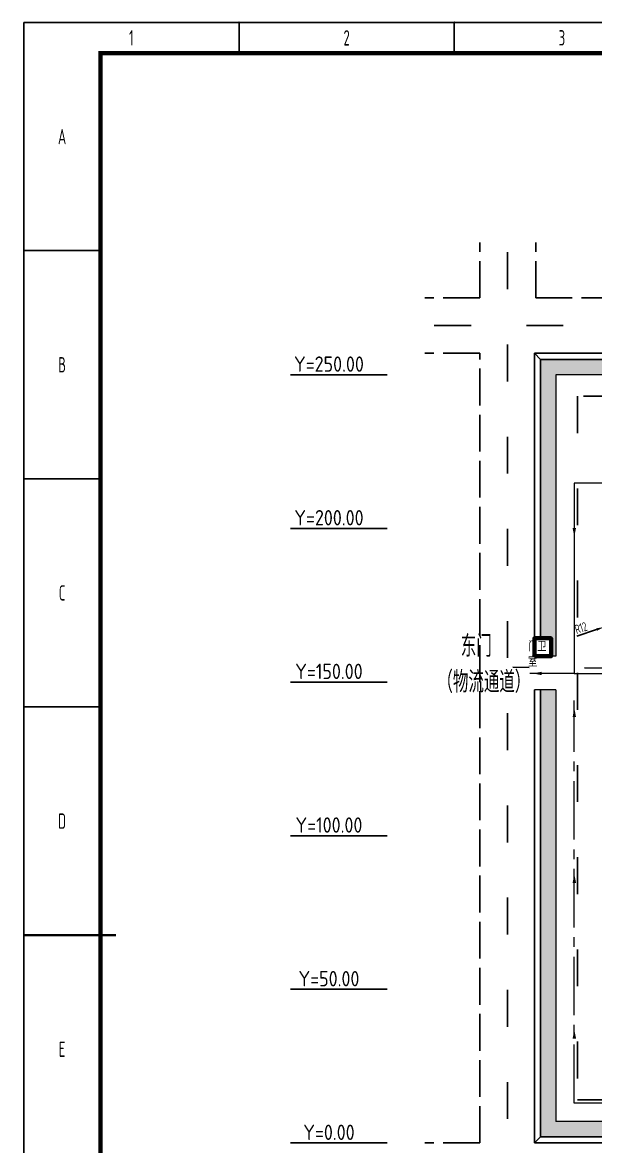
# Model space of a CAD drawing. Header units: millimetres. Extents: x 726 to 1568, y 625 to 1220.
# Drawn here: x 726.3 to 912.8, y 853.8 to 1219.6 of the extents above; entities that cross this region are included whole.
import ezdxf

# ---------------------------------------------------------------- set-up
doc = ezdxf.new("R2010")
doc.units = ezdxf.units.MM
for name, pattern in [('ACAD_ISO02W100', [15, 12, -3]), ('ACAD_ISO03W100', [30, 12, -18]), ('CENTER2', [28.575, 19.05, -3.175, 3.175, -3.175])]:
    doc.linetypes.add(name, pattern=pattern)
for name, color, linetype, lineweight in [('05-图框与标题栏', 7, 'Continuous', 25), ('围墙', 204, 'Continuous', 25), ('图框与标题栏', 7, 'Continuous', 25), ('坐标标注', 7, 'Continuous', 25), ('建筑外围', 7, 'Continuous', 20), ('建筑设施', 134, 'Continuous', 80), ('消防路线', 30, 'CENTER2', 20), ('绿化', 82, 'Continuous', 30), ('路中心线', 40, 'ACAD_ISO03W100', 25), ('逃生路线', 2, 'Continuous', 20), ('道路线', 7, 'ACAD_ISO02W100', 25)]:
    doc.layers.add(name, color=color, linetype=linetype, lineweight=lineweight)
doc.layers.add('文字', color=7, linetype='Continuous')
doc.styles.add('1', font='gbenor.shx', dxfattribs={"height": 5, "bigfont": 'gbcbig.shx'})
doc.styles.add('3-gbcbig', font='gbenor.shx', dxfattribs={"width": 0.7, "height": 3, "bigfont": 'gbcbig.shx'})
doc.styles.add('5-gbcbig', font='gbenor.shx', dxfattribs={"width": 0.7, "height": 5, "bigfont": 'gbcbig.shx'})
doc.styles.add('图名7', font='gbenor.shx', dxfattribs={"height": 7, "bigfont": 'gbcbig.shx'})
doc.styles.add('标识文字', font='gbenor.shx', dxfattribs={"height": 5, "bigfont": 'gbcbig.shx'})
doc.dimstyles.new('gbcbig', dxfattribs={"dimtxt": 3, "dimasz": 2.5, "dimexe": 1.25, "dimexo": 0.625, "dimtad": 1, "dimdec": 0, "dimtxsty": '3-gbcbig', "dimcen": 2.5, "dimclrt": 256, "dimadec": 0, "dimazin": 0, "dimtfac": 1, "dimtdec": 0, "dimtmove": 0, "dimatfit": 3, "dimfxl": 0, "dimarcsym": 0})

# ---------------------------------------------------------------- blocks, each defined once
blk = doc.blocks.new('arrow')
at = {"layer": '消防路线'}
blk.add_lwpolyline([(1414.48, 875.5, 1.12, 0, 0), (1411.56, 875.5, 0, 0, 0)], format="xyseb", dxfattribs=at)
blk = doc.blocks.new('arrow2')
at = {"layer": '逃生路线'}
blk.add_lwpolyline([(1413.29, 1013.06, 1.12, 0, 0), (1410.36, 1013.06, 0, 0, 0)], format="xyseb", dxfattribs=at)
blk = doc.blocks.new('*D49')
at = {"layer": 'Defpoints', "color": 0, "lineweight": 25, "transparency": 16777216}
for p in [(926.9, 1026.65), (915.53, 1022.83)]:
    blk.add_point(p, dxfattribs=at)
at = {"layer": '图框与标题栏', "color": 0, "lineweight": -2, "transparency": 16777216}
for p, q in [((926.9, 1026.65), (915.53, 1022.83)), ((906.68, 1019.86), (913.16, 1022.04))]:
    blk.add_line(p, q, dxfattribs=at)
at = {"layer": '图框与标题栏', "color": 0, "lineweight": 25, "transparency": 16777216}
blk.add_solid([(913.03, 1022.43), (913.29, 1021.64), (915.53, 1022.83)], dxfattribs=at)
at = {"layer": '图框与标题栏', "transparency": 16777216, "insert": (908.06, 1022.57), "char_height": 3, "attachment_point": 5, "rotation": 18.5602, "style": '3-gbcbig'}
blk.add_mtext('R12', dxfattribs=at)

msp = doc.modelspace()

# ---------------------------------------------------------------- hatches: boundary and pattern name
at = {"layer": '绿化'}
h = msp.add_hatch(dxfattribs=at)
h.set_pattern_fill('GRASS', color=256, scale=0.15)
h.set_pattern_definition([(90, (-57.9417, 17.8416), (-2.694077, 2.694077), [0.714375, -4.673779]), (45, (-57.9417, 17.8416), (-2.694077, 2.694077), [0.714375, -3.095625]), (135, (-57.9417, 17.8416), (-2.694077, -2.694077), [0.714375, -3.095625])])
h.paths.add_polyline_path([(1292.91, 1109.96), (1161.91, 1109.96), (1161.91, 1104.96), (1287.91, 1104.96), (1287.91, 1013.96), (1289.52, 1013.96), (1289.52, 1018.96), (1292.91, 1018.96)])
h.paths.add_polyline_path([(1287.91, 861.96), (1161.47, 861.96), (1161.47, 856.96), (1292.91, 856.96), (1292.91, 1001.96), (1287.91, 1001.96)])
h.paths.add_polyline_path([(1149.91, 1104.96), (1149.91, 1106.96), (1144.52, 1106.96), (1144.52, 1109.96), (894.9, 1109.96), (894.9, 1019.19), (898.34, 1019.19), (898.34, 1013.36), (899.9, 1013.36), (899.9, 1104.96)])
h.paths.add_polyline_path([(899.9, 1002.45), (894.9, 1002.45), (894.9, 856.96), (1028.64, 856.96), (1028.64, 860.8), (1034.08, 860.8), (1034.08, 861.96), (899.9, 861.96)])
h.paths.add_polyline_path([(1046.07, 861.96), (1046.07, 856.96), (1144.03, 856.96), (1144.03, 860.8), (1149.47, 860.8), (1149.47, 861.96)])
h.paths.add_polyline_path([(1287.42, 1014.09), (1294.87, 1014.09), (1294.87, 1018.54), (1287.42, 1018.54)], flags=9)
h.paths.add_polyline_path([(1141.95, 1107.22), (1149.4, 1107.22), (1149.4, 1111.67), (1141.95, 1111.67)], flags=9)
h.paths.add_polyline_path([(1026.69, 855.68), (1034.15, 855.68), (1034.15, 860.13), (1026.69, 860.13)], flags=9)
h.paths.add_polyline_path([(1142.09, 855.68), (1149.54, 855.68), (1149.54, 860.13), (1142.09, 860.13)], flags=9)

# ---------------------------------------------------------------- linework, layer by layer
at = {"layer": '05-图框与标题栏'}
for p, q in [((726.67, 1219.59), (1567.67, 1219.59)), ((726.67, 625.59), (726.67, 1219.59)), ((796.76, 1219.59), (796.76, 1209.59)), ((866.84, 1219.59), (866.84, 1209.59)), ((726.67, 1145.34), (751.67, 1145.34)), ((726.67, 1071.09), (751.67, 1071.09)), ((726.67, 996.84), (751.67, 996.84))]:
    msp.add_line(p, q, dxfattribs=at)
at = {"layer": '05-图框与标题栏', "const_width": 1.4}
msp.add_lwpolyline([(751.67, 1209.59), (751.67, 635.59), (1557.67, 635.59), (1557.67, 1209.59)], close=True, dxfattribs=at)
at = {"layer": '05-图框与标题栏', "const_width": 0.8}
msp.add_lwpolyline([(726.67, 922.59), (756.67, 922.59)], dxfattribs=at)
at = {"layer": '05-图框与标题栏'}
for p in [(796.76, 1219.59), (796.76, 1219.59), (796.76, 1219.59), (866.84, 1219.59), (866.84, 1219.59), (866.84, 1219.59)]:
    msp.add_point(p, dxfattribs=at)
at = {"layer": '围墙'}
for p, q in [((892.9, 1111.96), (1149.91, 1111.96)), ((894.9, 1109.96), (892.9, 1111.96)), ((892.9, 1013.36), (892.9, 1111.96)), ((1144.52, 1109.96), (894.9, 1109.96)), ((894.9, 1019.19), (894.9, 1109.96)), ((892.9, 854.96), (892.9, 1002.45)), ((894.9, 856.96), (894.9, 1002.45)), ((894.9, 856.96), (892.9, 854.96)), ((1028.64, 856.96), (894.9, 856.96)), ((1034.08, 854.96), (892.9, 854.96))]:
    msp.add_line(p, q, dxfattribs=at)
at = {"layer": '坐标标注'}
for p, q in [((845, 1104.96), (813.52, 1104.96)), ((845, 1054.96), (813.52, 1054.96)), ((845, 1004.96), (813.52, 1004.96)), ((845, 954.96), (813.52, 954.96)), ((845, 904.96), (813.52, 904.96)), ((845, 854.96), (813.52, 854.96))]:
    msp.add_line(p, q, dxfattribs=at)
at = {"layer": '建筑外围'}
for p, q in [((899.9, 1104.96), (899.9, 1013.36)), ((1149.91, 1104.96), (899.9, 1104.96)), ((899.9, 1013.36), (892.9, 1013.36)), ((899.9, 1002.45), (892.9, 1002.45)), ((899.9, 1002.45), (899.9, 861.96)), ((1034.08, 861.96), (899.9, 861.96))]:
    msp.add_line(p, q, dxfattribs=at)
at = {"layer": '建筑设施'}
msp.add_lwpolyline([(892.9, 1013.36), (898.34, 1013.36), (898.34, 1019.19), (892.9, 1019.19)], close=True, dxfattribs=at)
at = {"layer": '消防路线'}
for p, q in [((905.91, 867.96), (905.91, 998.96)), ((1038.91, 867.96), (905.91, 867.96))]:
    msp.add_line(p, q, dxfattribs=at)
at = {"layer": '路中心线'}
for p, q in [((884.2, 1144.79), (884.2, 820.89)), ((860.33, 1120.96), (1328.1, 1120.96)), ((1280.91, 1097.96), (906.9, 1097.96)), ((906.9, 1097.96), (906.9, 868.96)), ((1281.2, 1006.98), (885.89, 1009.76)), ((906.9, 868.96), (1280.91, 868.96))]:
    msp.add_line(p, q, dxfattribs=at)
at = {"layer": '逃生路线'}
for p, q in [((924.91, 1069.65), (905.91, 1069.65)), ((905.91, 1069.65), (905.91, 1007.74)), ((905.91, 1007.74), (891.38, 1007.74)), ((905.91, 1007.74), (949.91, 1007.74))]:
    msp.add_line(p, q, dxfattribs=at)
at = {"layer": '道路线'}
for p, q in [((875.2, 1129.96), (875.2, 1147.96)), ((893.34, 1129.96), (893.34, 1147.96)), ((875.2, 1129.96), (857.2, 1129.96)), ((1295.2, 1129.96), (893.34, 1129.96)), ((875.2, 1111.96), (857.2, 1111.96)), ((875.2, 854.96), (875.2, 1111.96)), ((875.2, 854.96), (857.2, 854.96))]:
    msp.add_line(p, q, dxfattribs=at)

# ---------------------------------------------------------------- block references
at = {"layer": '消防路线', "xscale": -1, "rotation": 90}
for p in [(1781.41, 2408.05), (1781.41, 2354.08), (1781.41, 2303.41)]:
    msp.add_blockref('arrow', p, dxfattribs=at)
at = {"layer": '逃生路线', "xscale": -1}
for p, rotation in [((-107.16, -358.17), 270), ((-517.97, 2020.81), 180)]:
    msp.add_blockref('arrow2', p, dxfattribs=dict(at, rotation=rotation))

# ---------------------------------------------------------------- texts
at = {"layer": '05-图框与标题栏', "char_height": 5, "attachment_point": 5, "style": '5-gbcbig'}
for s, width, gutter_width, insert in [('1', 70.0833, 25, (761.72, 1214.59)), ('2', 70.0833, 12.5, (831.8, 1214.59)), ('3', 70.0833, 25, (901.88, 1214.59)), ('A', 25, 25, (739.17, 1182.46)), ('B', 25, 25, (739.17, 1108.21)), ('C', 25, 25, (739.17, 1033.96)), ('D', 25, 25, (739.17, 959.71)), ('E', 25, 25, (739.17, 885.46))]:
    msp.add_mtext_dynamic_manual_height_columns(s, width=width, gutter_width=gutter_width, heights=[0], dxfattribs=dict(at, insert=insert))
at = {"layer": '坐标标注', "char_height": 5, "width": 59.0196, "attachment_point": 5, "style": '标识文字'}
for s, insert in [('Y=250.00', (826.03, 1108.43)), ('Y=200.00', (826.03, 1058.43)), ('Y=150.00', (826.03, 1008.43)), ('Y=100.00', (826.03, 958.43)), ('Y=50.00', (826.03, 908.43)), ('Y=0.00', (826.03, 858.43))]:
    msp.add_mtext(s, dxfattribs=dict(at, insert=insert))
at = {"layer": '文字', "insert": (861.35, 1020.16), "char_height": 7, "attachment_point": 1, "style": '图名7'}
msp.add_mtext_dynamic_manual_height_columns('\\pt7;  东门\\P\\ptz;（物流通道）', width=32.1966, gutter_width=35, heights=[0], dxfattribs=at)
at = {"layer": '文字', "insert": (890.87, 1017.96), "char_height": 3, "width": 6.2805, "attachment_point": 1, "style": '1'}
msp.add_mtext('{\\Fgbenor,gbcbig|c134;门卫室}', dxfattribs=at)

# ---------------------------------------------------------------- dimensions: what is measured, and where the dimension line sits
at = {"layer": '图框与标题栏'}
dim = msp.add_radius_dim(center=(926.9, 1026.65), mpoint=(915.53, 1022.83), dimstyle='gbcbig', dxfattribs=at)
dim.commit()
dim.dimension.update_dxf_attribs({"geometry": '*D49', "text_midpoint": (908.06, 1022.57)})

doc.saveas('drawing.dxf')
